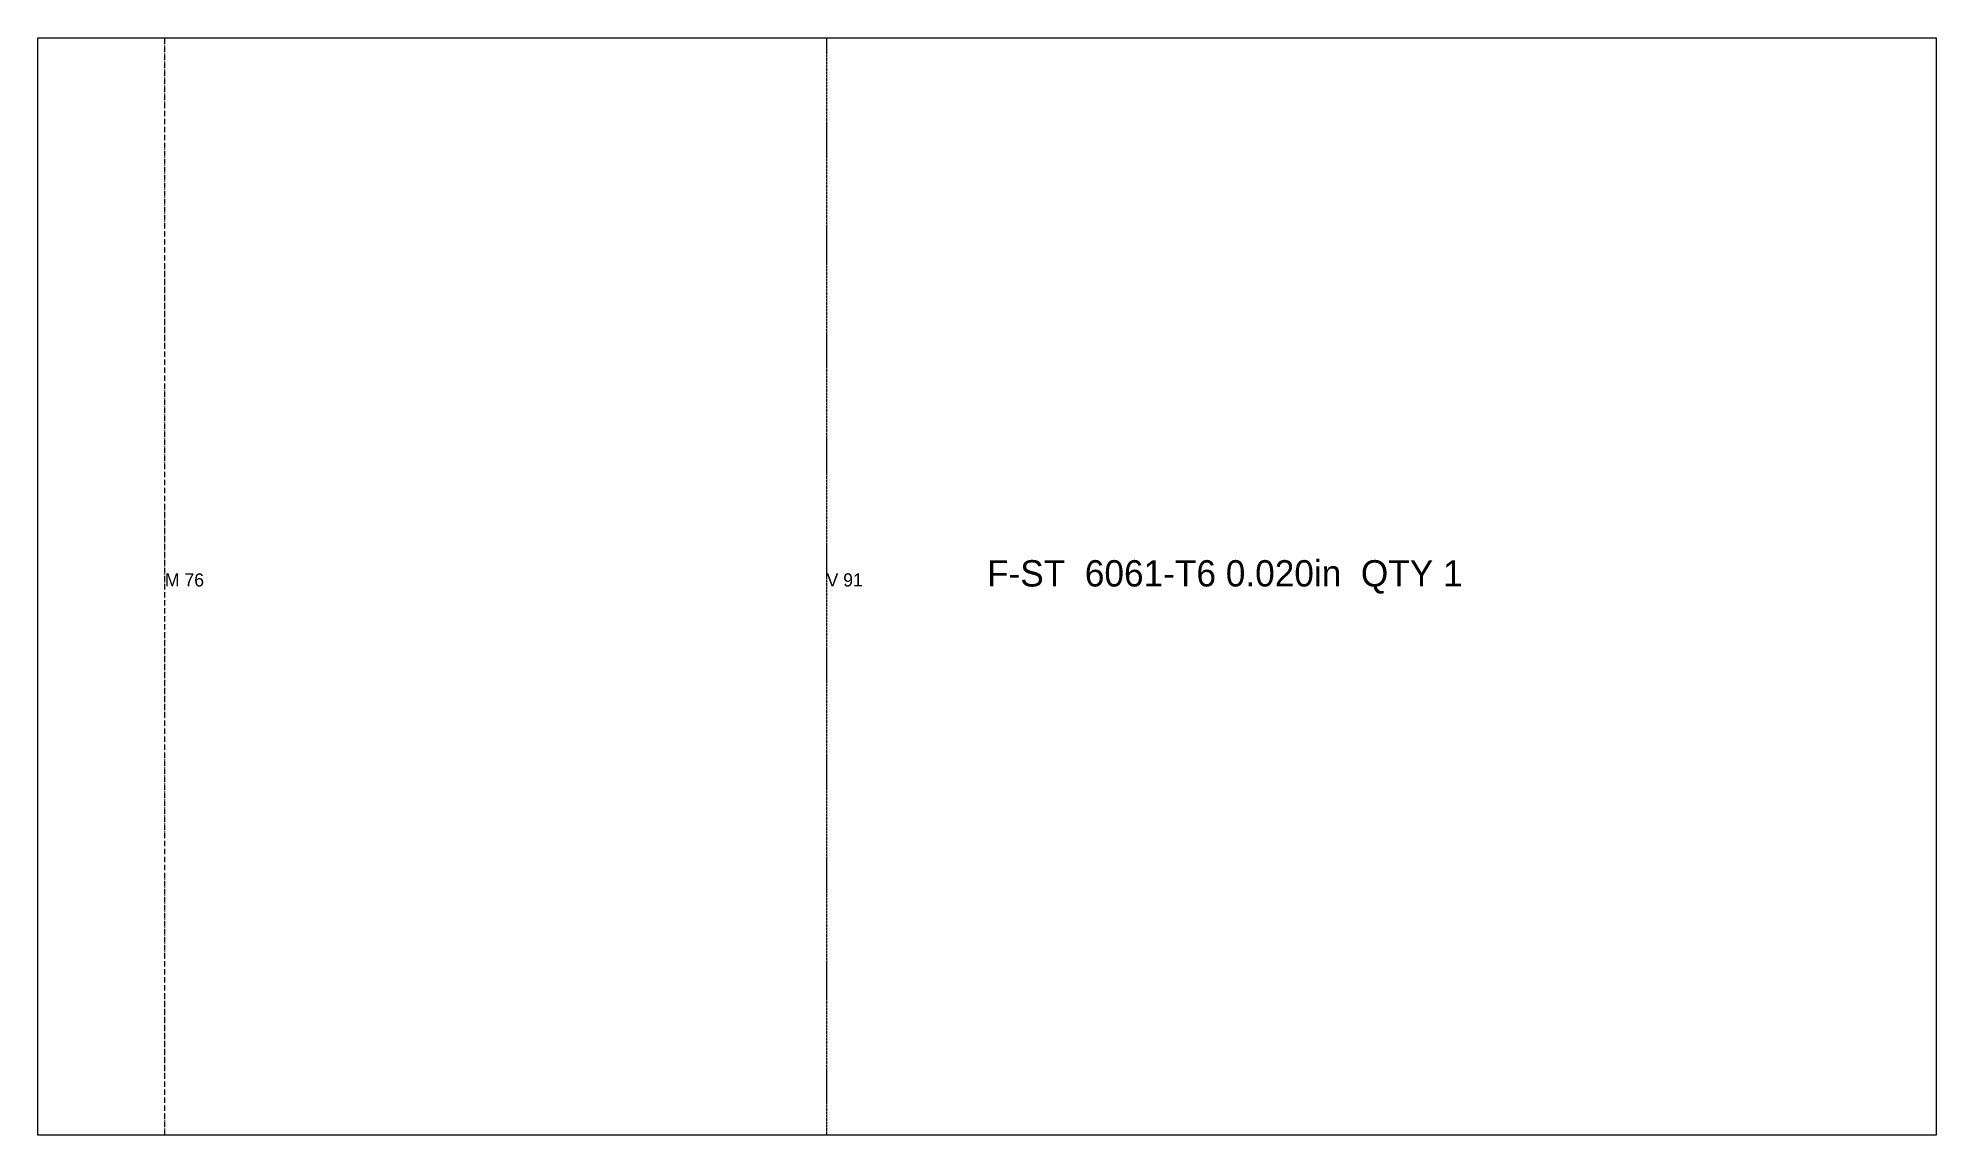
# Model space of a CAD drawing. Header units: millimetres. Extents: x -58 to 807, y 0 to 500.
import ezdxf

# ---------------------------------------------------------------- set-up
doc = ezdxf.new("R2010")
doc.units = ezdxf.units.MM
doc.linetypes.add('DASHDOT', pattern=[3.556, 2.54, -0.508, 0, -0.508])
doc.linetypes.add('DASHED', pattern=[1.524, 1.27, -0.254])
for name, color, linetype in [('CUT', 7, 'CONTINUOUS'), ('ETCH', 8, 'CONTINUOUS'), ('MOUNTAIN', 5, 'DASHDOT'), ('VALLEY', 1, 'DASHED')]:
    doc.layers.add(name, color=color, linetype=linetype)

msp = doc.modelspace()

# ---------------------------------------------------------------- linework, layer by layer
at = {"layer": 'CUT'}
msp.add_lwpolyline([(-57.82, 500), (807.02, 500), (807.02, 0), (-57.82, 0), (-57.82, 500)], close=True, dxfattribs=at)
at = {"layer": 'MOUNTAIN'}
msp.add_line((0, 0), (0, 500), dxfattribs=at)
at = {"layer": 'VALLEY'}
msp.add_line((301.5, 500), (301.5, 0), dxfattribs=at)

# ---------------------------------------------------------------- texts
at = {"layer": 'ETCH'}
for s, height, p in [('F-ST  6061-T6 0.020in  QTY 1', 12, (374.6, 250)), ('M 76', 6, (0, 250)), ('V 91', 6, (301.5, 250))]:
    msp.add_text(s, height=height, dxfattribs=at).set_placement(p)

doc.saveas('drawing.dxf')
